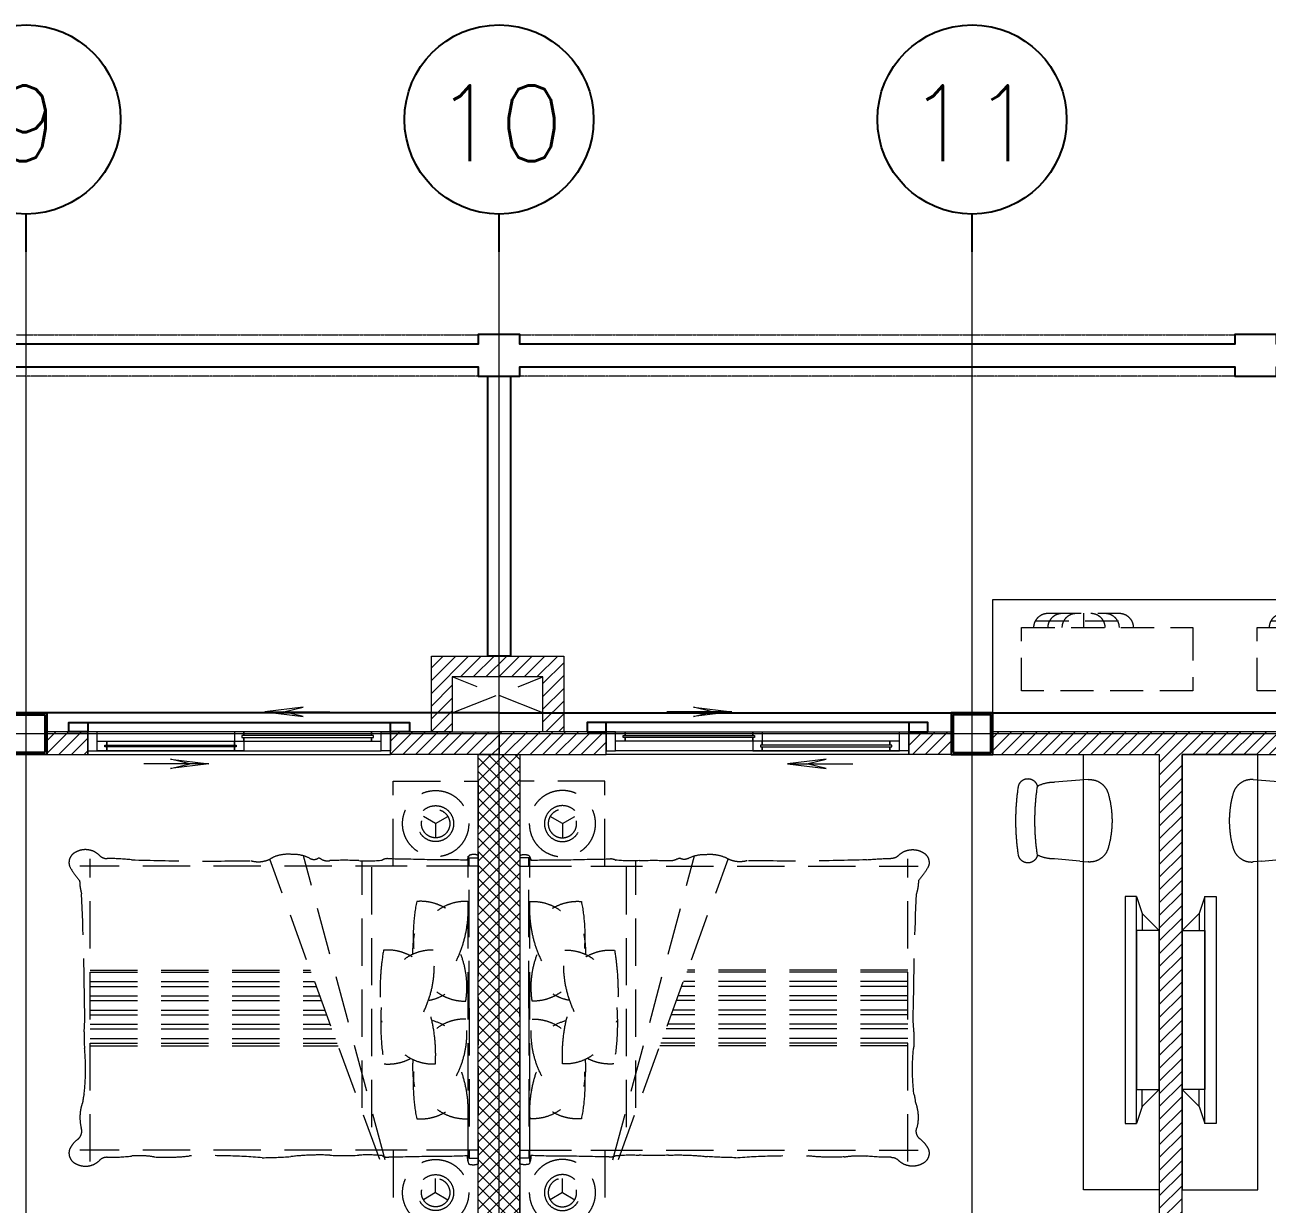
# Model space of a CAD drawing. Header units: millimetres. Extents: x 0 to 71617, y -15450 to 30894.
# Drawn here: x 42000 to 48567, y -542 to 5690 of the extents above; entities that cross this region are included whole.
import ezdxf
from ezdxf.enums import TextEntityAlignment as Align

# ---------------------------------------------------------------- set-up
doc = ezdxf.new("R2010")
doc.units = ezdxf.units.MM
for name, pattern in [('CENTER', [2, 1.25, -0.25, 0.25, -0.25]), ('CENTER2', [1.125, 0.75, -0.125, 0.125, -0.125]), ('HIDDEN', [0.375, 0.25, -0.125])]:
    doc.linetypes.add(name, pattern=pattern)
for name, color, linetype, lineweight in [('axis', 40, 'CENTER2', 5), ('Brick Wall Hatch', 254, 'Continuous', 5), ('DIM2', 4, 'Continuous', 5), ('Furniture', 36, 'Continuous', 5), ('Grid Line', 8, 'CENTER', 5), ('Hatch', 8, 'Continuous', 5), ('LINE-DETAIL-SAKURA', 2, 'Continuous', 30), ('Moulding', 7, 'Continuous', 15), ('Sanitary', 141, 'Continuous', 5), ('Wall Brick', 5, 'Continuous', 15), ('Window', 133, 'Continuous', 5)]:
    doc.layers.add(name, color=color, linetype=linetype, lineweight=lineweight)
for name, color, linetype in [('COL', 5, 'Continuous'), ('DIMS-BUBL-005', 5, 'Continuous'), ('DIMS-BUBL-008', 250, 'Continuous'), ('Wall', 7, 'Continuous')]:
    doc.layers.add(name, color=color, linetype=linetype)
doc.styles.add('SIMPLEX', font='simplex.shx')
pattern_1 = [(45, (-747547.1, -513433.095), (-33.6759605, 33.6759605), [])]

# ---------------------------------------------------------------- blocks, each defined once
blk = doc.blocks.new('FENCE-1ST')
at = {"layer": 'Hatch', "linetype": 'HIDDEN', "elevation": -7.9}
for points in [[(22110, 16009), (25890, 16009), (25890, 15959.6), (22110, 15959.6)], [(26110, 16009), (29890, 16009), (29890, 15959.6), (26110, 15959.6)], [(25890, 15789), (22110, 15789), (22110, 15839.6), (25890, 15839.6)], [(29890, 15789), (26110, 15789), (26110, 15839.6), (29890, 15839.6)]]:
    blk.add_lwpolyline(points, close=True, dxfattribs=at)
at = {"layer": 'Wall', "elevation": -7.9}
for points in [[(22110, 15839.6), (25890, 15839.6), (25890, 15789.6), (26110, 15789.6), (26110, 15839.6), (29890, 15839.6), (29890, 15789.6), (30110, 15789.6), (30110, 15839.6), (33890, 15839.6), (33890, 15789.6), (34110, 15789.6), (34110, 15839.6), (37890, 15839.6), (37890, 15789.6), (38110, 15789.6)], [(38110, 16009.6), (37890, 16009.6), (37890, 15959.6), (34110, 15959.6), (34110, 16009.6), (33890, 16009.6), (33890, 15959.6), (30110, 15959.6), (30110, 16009.6), (29890, 16009.6), (29890, 15959.6), (26110, 15959.6), (26110, 16009.6), (25890, 16009.6), (25890, 15959.6), (22110, 15959.6)]]:
    blk.add_lwpolyline(points, dxfattribs=at)
blk.add_lwpolyline([(25940, 15789.6), (26060, 15789.6), (26060, 14310), (25940, 14310)], close=True, dxfattribs=at)
blk = doc.blocks.new('AC')
at = {"layer": 'Sanitary', "linetype": 'HIDDEN', "ltscale": 700}
for p, q in [((765, 410), (390, 410)), ((577.5, 410), (577.5, 335)), ((831, 370.7), (324, 370.7))]:
    blk.add_line(p, q, dxfattribs=at)
blk.add_lwpolyline([(0, 335), (0, 0), (905, 0), (905, 335), (0, 335)], dxfattribs=at)
for centre, start, end in [((390, 335), 90, 180), ((465, 335), 90, 180), ((540, 335), 90, 180), ((615, 335), 0, 90), ((690, 335), 0, 90), ((765, 335), 0, 90)]:
    blk.add_arc(centre, 75, start, end, dxfattribs=at)
blk = doc.blocks.new('Col-1')
at = {"layer": 'COL'}
for points in [[(-10, -10), (210, -10), (210, 210), (-10, 210)], [(0, 0), (200, 0), (200, 200), (0, 200)]]:
    blk.add_lwpolyline(points, close=True, dxfattribs=at)
blk = doc.blocks.new('COL-1ST')
at = {"layer": 'COL', "xscale": -1}
blk.add_blockref('Col-1', (21600, 8700), dxfattribs=at)
at = {"layer": 'COL'}
blk.add_blockref('Col-1', (26400, 8700), dxfattribs=at)
blk = doc.blocks.new('AW2')
at = {"layer": 'Wall'}
for points in [[(0, 100), (-100, 100), (-100, 150), (0, 150)], [(1700, 100), (1600, 100), (1600, 150), (1700, 150)]]:
    blk.add_lwpolyline(points, close=True, dxfattribs=at)
blk.add_lwpolyline([(0, 150), (1600, 150)], dxfattribs=at)
at = {"layer": 'Wall Brick'}
blk.add_lwpolyline([(0, -20), (1600, -20), (1600, 100), (0, 100)], close=True, dxfattribs=at)
at = {"layer": 'Window', "color": 8, "elevation": -7.9}
blk.add_lwpolyline([(935.5, 205.9), (1138.6, 180.9), (1037.1, 205.9), (1138.6, 230.9), (935.5, 205.9), (1279.2, 205.9)], dxfattribs=at)
at = {"layer": 'Window'}
for points in [[(50, 0), (50, 100), (0, 100), (0, 0), (50, 0)], [(100, 30), (100, 50), (775, 50), (775, 30)], [(775, 20), (775, 0), (100, 0), (100, 20)], [(775, 30), (775, 50), (825, 50), (825, 0), (775, 0), (775, 20)]]:
    blk.add_lwpolyline(points, dxfattribs=at)
for points in [[(0, 0), (1550, 0), (1550, 100), (0, 100)], [(1600, 100), (1600, 0), (1550, 0), (1550, 100)], [(785, 20), (90, 20), (90, 30), (785, 30)]]:
    blk.add_lwpolyline(points, close=True, dxfattribs=at)
for points, elevation in [([(825, 80), (825, 100), (775, 100), (775, 50), (825, 50), (825, 70)], 7.9), ([(1500, 80), (1500, 100), (825, 100), (825, 80)], 7.9), ([(825, 70), (825, 50), (1500, 50), (1500, 70)], 7.9), ([(1500, 70), (1500, 50), (1550, 50), (1550, 100), (1500, 100), (1500, 80)], 7.9), ([(100, 20), (100, 0), (50, 0), (50, 50), (100, 50), (100, 30)], 0)]:
    blk.add_lwpolyline(points, dxfattribs=dict(at, elevation=elevation))
at = {"layer": 'Window', "elevation": 7.9}
blk.add_lwpolyline([(815, 70), (1510, 70), (1510, 80), (815, 80)], close=True, dxfattribs=at)
at = {"layer": 'Window', "color": 8}
blk.add_lwpolyline([(640.6, -69.2), (437.5, -94.2), (539.1, -69.2), (437.5, -44.2), (640.6, -69.2), (296.9, -69.2)], dxfattribs=at)
blk = doc.blocks.new('2D WALL-1ST')
at = {"layer": 'Brick Wall Hatch'}
h = blk.add_hatch(dxfattribs=at)
h.set_pattern_fill('LINE', color=256, scale=15, angle=45, style=0)
h.set_pattern_definition([(45, (-731554.792, -513433.096), (-33.6759605, 33.6759605), [])])
h.paths.add_polyline_path([(23642.3, 8810), (23642.3, 9210), (24342.3, 9210), (24342.3, 8810), (24232.3, 8810), (24232.3, 9100), (23752.3, 9100), (23752.3, 8810)])
h = blk.add_hatch(dxfattribs=at)
h.set_pattern_fill('LINE', color=256, scale=15, angle=45, style=0)
h.set_pattern_definition(pattern_1)
h.paths.add_polyline_path([(23426.2, 8690), (23426.2, 8810), (24000, 8810), (24000, 8690)])
h.paths.add_polyline_path([(21610, 8690), (21826.2, 8690), (21826.2, 8810), (21610, 8810)])
h.paths.add_polyline_path([(20600, 5290), (20300, 5290), (20300, 5410), (20390, 5410), (20390, 8690), (19650, 8690), (19650, 8810), (21390, 8810), (21390, 8690), (20510, 8690), (20510, 5410), (20600, 5410)])
h.paths.add_polyline_path([(16850, 8690), (16110, 8690), (16110, 8810), (16850, 8810)])
h.paths.add_polyline_path([(23890, 5410), (21500, 5410), (21500, 5290), (23890, 5290)])
h.paths.add_polyline_path([(19310, 5200), (19170, 5200), (19170, 5270), (18810, 5270), (18810, 5410), (19400, 5410), (19400, 5290), (19310, 5290)])
h.paths.add_polyline_path([(16110, 5410), (18590, 5410), (18590, 5270), (16110, 5270), (16110, 5290)])
h.paths.add_polyline_path([(18810, 2290), (18810, 2430), (19170, 2430), (19170, 3730), (17120, 3730), (17120, 3870), (19170, 3870), (19170, 4400), (19310, 4400), (19310, 2410), (19548.3, 2410), (19548.3, 2290)])
h.paths.add_polyline_path([(16070, 3540), (17120, 3540), (17120, 4060), (16070, 4060)])
h.paths.add_polyline_path([(16070, 3920), (16070, 3680), (16980, 3680), (16980, 3920)], flags=17)
h.paths.add_polyline_path([(18590, 2190), (18050, 2190), (18050, 2330), (18590, 2330)])
h.paths.add_polyline_path([(17250, 2190), (16000, 2190), (16000, 2330), (17250, 2330)])
h.paths.add_polyline_path([(23890, 2290), (20448.3, 2290), (20448.3, 2410), (23890, 2410)])
h = blk.add_hatch(dxfattribs=at)
h.set_pattern_fill('LINE', color=256, scale=15, angle=45, style=0)
h.set_pattern_definition(pattern_1)
h.paths.add_polyline_path([(24566.2, 8690), (24566.2, 8810), (24000, 8810), (24000, 8690)])
h.paths.add_polyline_path([(26390, 8690), (26166.2, 8690), (26166.2, 8810), (26390, 8810)])
h.paths.add_polyline_path([(27400, 5290), (27700, 5290), (27700, 5410), (27610, 5410), (27610, 8690), (28350, 8690), (28350, 8810), (26610, 8810), (26610, 8690), (27490, 8690), (27490, 5410), (27400, 5410)])
h.paths.add_polyline_path([(31150, 8690), (31890, 8690), (31890, 8810), (31150, 8810)])
h.paths.add_polyline_path([(24110, 5410), (26500, 5410), (26500, 5290), (24110, 5290)])
h.paths.add_polyline_path([(28690, 5200), (28830, 5200), (28830, 5270), (29190, 5270), (29190, 5410), (28600, 5410), (28600, 5290), (28690, 5290)])
h.paths.add_polyline_path([(31890, 5410), (29410, 5410), (29410, 5270), (31890, 5270), (31890, 5290)])
h.paths.add_polyline_path([(29190, 2290), (29190, 2430), (28830, 2430), (28830, 3730), (30880, 3730), (30880, 3870), (28830, 3870), (28830, 4400), (28690, 4400), (28690, 2410), (28451.7, 2410), (28451.7, 2290)])
h.paths.add_polyline_path([(31930, 3540), (30880, 3540), (30880, 4060), (31930, 4060)])
h.paths.add_polyline_path([(31930, 3920), (31930, 3680), (31020, 3680), (31020, 3920)], flags=17)
h.paths.add_polyline_path([(29410, 2190), (29950, 2190), (29950, 2330), (29410, 2330)])
h.paths.add_polyline_path([(30750, 2190), (32000, 2190), (32000, 2330), (30750, 2330)])
h.paths.add_polyline_path([(24110, 2290), (27551.7, 2290), (27551.7, 2410), (24110, 2410)])
at = {"layer": 'Hatch'}
h = blk.add_hatch(dxfattribs=at)
h.set_pattern_fill('NET', color=256, scale=400, angle=135, style=0)
h.set_pattern_definition([(135, (-86110, -5210), (-35.35534, -35.35534), []), (225, (-86110, -5210), (35.35534, -35.35534), [])])
h.paths.add_polyline_path([(23890, 8690), (24110, 8690), (24110, 5410), (23890, 5410)])
h.paths.add_polyline_path([(23890, 2410), (24110, 2410), (24110, 5190), (23890, 5190)])
h.paths.add_polyline_path([(23890, -1090), (24110, -1090), (24110, 2190), (23890, 2190)])
h.paths.add_polyline_path([(23890, -1610), (24110, -1610), (24110, -1310), (23890, -1310)])
at = {"layer": 'Grid Line', "linetype": 'HIDDEN', "ltscale": 1000}
for points in [[(23752.3, 8910), (24232.3, 9100)], [(24232.3, 8910), (23752.3, 9100)]]:
    blk.add_lwpolyline(points, dxfattribs=at)
at = {"layer": 'Wall'}
for points in [[(23890, 8910), (16110, 8910)], [(24000, 8910), (23890, 8910)], [(24110, 8910), (31890, 8910)]]:
    blk.add_lwpolyline(points, dxfattribs=at)
at = {"layer": 'Wall Brick'}
blk.add_lwpolyline([(26610, 8910), (26610, 9510), (30310, 9510), (30310, 8910)], dxfattribs=at)
for points in [[(23642.3, 8810), (23642.3, 9210), (24342.3, 9210), (24342.3, 8810), (24232.3, 8810), (24232.3, 9100), (23752.3, 9100), (23752.3, 8810)], [(21610, 8690), (21826.2, 8690), (21826.2, 8810), (21610, 8810)], [(23426.2, 8690), (23426.2, 8810), (24000, 8810), (24000, 8690)], [(24566.2, 8690), (24566.2, 8810), (24000, 8810), (24000, 8690)], [(26390, 8690), (26166.2, 8690), (26166.2, 8810), (26390, 8810)], [(27400, 5290), (27700, 5290), (27700, 5410), (27610, 5410), (27610, 8690), (28350, 8690), (28350, 8810), (26610, 8810), (26610, 8690), (27490, 8690), (27490, 5410), (27400, 5410)], [(23890, 8690), (24110, 8690), (24110, 5410), (23890, 5410)]]:
    blk.add_lwpolyline(points, close=True, dxfattribs=at)
blk.add_blockref('AW2', (21826.2, 8710), dxfattribs=at)
at = {"layer": 'Wall Brick', "xscale": -1}
blk.add_blockref('AW2', (26166.2, 8710), dxfattribs=at)
blk = doc.blocks.new('12D')
at = {"layer": 'Furniture', "linetype": 'HIDDEN'}
for p, q in [((-0.225, 0.975, 0), (-0.29, 1.0125, 0)), ((-0.225, 0.975, 0), (-0.16, 1.0125, 0)), ((-0.225, 0.975, 0), (-0.225, 0.9, 0)), ((-2.0504, -0.81), (-2.0504, 0.789)), ((-0.4918, -0.8011), (-0.9235, 0.8048)), ((-0.0534, -0.81), (-0.0534, 0.8023)), ((-0.0234, 0.75), (-2.1051, 0.75)), ((-0.5208, -0.8007), (-1.1011, 0.7878)), ((-0.6138, -0.5272), (-0.6138, 0.7785)), ((-0.563, -0.6296), (-0.563, 0.752)), ((-2.0504, 0.19, 0), (-0.8827, 0.19, 0)), ((-2.0504, 0.14, 0), (-0.8645, 0.14, 0)), ((-2.0504, 0.115, 0), (-0.8553, 0.115, 0)), ((-2.0504, 0.065, 0), (-0.8371, 0.065, 0)), ((-2.0504, 0.04, 0), (-0.8279, 0.04, 0)), ((-2.0504, -0.01, 0), (-0.8097, -0.01, 0)), ((-2.0504, -0.035, 0), (-0.8005, -0.035, 0)), ((-2.0504, -0.085, 0), (-0.7823, -0.085, 0)), ((-2.0504, -0.11, 0), (-0.7731, -0.11, 0)), ((-2.0504, -0.16, 0), (-0.7549, -0.16, 0)), ((-2.0504, -0.185, 0), (-0.7457, -0.185, 0)), ((-0.0234, -0.75), (-2.1051, -0.75)), ((-0.225, -0.975, 0), (-0.225, -0.9, 0)), ((-0.225, -0.975, 0), (-0.29, -1.0125, 0)), ((-0.225, -0.975, 0), (-0.16, -1.0125, 0))]:
    blk.add_line(p, q, dxfattribs=at)
at = {"layer": 'Furniture', "linetype": 'HIDDEN', "elevation": 0}
for points in [[(-0.45, 0.75), (-0.45, 1.2), (0, 1.2), (0, 0.75)], [(-0.45, -0.75), (-0.45, -1.2), (0, -1.2), (0, -0.75)]]:
    blk.add_lwpolyline(points, close=True, dxfattribs=at)
at = {"layer": 'Furniture', "linetype": 'HIDDEN'}
for points in [[(-2.1067, 0.6738, -0.059671), (-2.1604, 0.7503, -0.37589), (-2.1271, 0.8245, -0.329446), (-2.0023, 0.8075, 0.211134), (-1.9613, 0.7906, -0.026504), (-1.8327, 0.7839, 0.012553), (-1.2018, 0.7792, 0.224147), (-1.0857, 0.7967, -0.12481), (-0.9858, 0.8122, -0.129887), (-0.8898, 0.7915, 0.290552), (-0.846, 0.7926, -0.141011), (-0.8294, 0.787, 0.180615), (-0.7851, 0.7793, -0.025508), (-0.6309, 0.7793, 0.038458), (-0.5072, 0.7818, -0.214987), (-0.4701, 0.7885, -0.00267), (-0.2416, 0.7837, -0.015571), (-0.0586, 0.7812, -0.098699), (-0.0477, 0.8068, -0.222522), (0, 0.8068), (0, -0.8229, -0.171621), (-0.0496, -0.824, -0.102495), (-0.0586, -0.7791, -0.015571), (-0.2416, -0.7816, -0.00267), (-0.4701, -0.7864, -0.214987), (-0.5072, -0.7797, 0.038458), (-0.6309, -0.7772, -0.025508), (-0.7851, -0.7772, 0.039412), (-0.9911, -0.7849, -0.016498), (-1.1411, -0.7905, 0.026482), (-1.5259, -0.7811, -0.045388), (-1.7145, -0.7864, 0.066965), (-1.8327, -0.7818, -0.026504), (-1.9613, -0.7885, 0.211134), (-2.0023, -0.8054, -0.329446), (-2.1271, -0.8224, -0.37589), (-2.1604, -0.7482, -0.123892), (-2.119, -0.6948, 0.342539), (-2.0986, -0.6323)], [(-2.0986, -0.6323, -0.152354), (-2.0902, -0.4956, -0.053528), (-2.0833, -0.4551, 0.055897), (-2.0809, -0.213, -0.026973), (-2.083, -0.1254, 0.036947), (-2.081, 0.0124, 0.008361), (-2.0961, 0.6041, -0.075106), (-2.1067, 0.6738)]]:
    blk.add_lwpolyline(points, format="xyb", dxfattribs=at)
for points in [[(-0.0477, 0), (-0.0477, 0.7936), (0, 0.7936), (0, 0)], [(-2.0504, 0.2), (-0.8864, 0.2)], [(-0.0477, 0), (-0.0477, -0.7936), (0, -0.7936), (0, 0)], [(-2.0504, -0.2), (-0.7402, -0.2)]]:
    blk.add_lwpolyline(points, dxfattribs=at)
for centre, radius in [((-0.225, 0.975, 0), 0.175), ((-0.225, 0.975, 0), 0.095), ((-0.225, 0.975, 0), 0.075), ((-0.225, -0.975, 0), 0.175), ((-0.225, -0.975, 0), 0.095), ((-0.225, -0.975, 0), 0.075)]:
    blk.add_circle(centre, radius, dxfattribs=at)
for centre, radius, start, end in [((0.5675, 0.3823), 0.9109, 168.52519, 184.24335), ((-0.3043, 0.3105), 0.2539, 58.94952, 94.7183), ((-0.0676, 0.316), 0.2479, 86.88607, 126.56279), ((-0.6758, 0.5223), 0.623, 334.065, 3.79855), ((0.133, 0.2989), 0.4798, 168.76055, 181.75388), ((-0.5516, 0.1102), 0.4917, 351.47271, 27.53799), ((0.8315, 0.0837), 1.3505, 170.51746, 186.69328), ((-0.4796, 0.0532), 0.2539, 58.94952, 94.71831), ((-0.2452, 0.0654), 0.2412, 88.13864, 127.09721), ((-0.8046, 0.2276), 0.5727, 334.51329, 7.91348), ((-1.0509, -0.2469), 0.826, 356.67503, 22.47929), ((-0.3075, 0.2905), 0.2539, 280.98969, 301.05048), ((-0.0731, 0.2783), 0.2412, 232.90279, 271.86136), ((0.7951, -0.0771), 1.3106, 176.46128, 189.56174), ((-0.0731, -0.2993), 0.2412, 88.13864, 127.09721), ((-0.5516, -0.1312), 0.4917, 332.46201, 8.52729), ((-0.3075, -0.3116), 0.2539, 58.94952, 74.59403), ((-0.2397, -0.0472), 0.2479, 233.43721, 273.11393), ((-0.4764, -0.0418), 0.2539, 265.2817, 298.0889), ((0.2128, -0.3124), 0.5596, 175.8162, 190.40516), ((-0.6758, -0.5433), 0.623, 356.20145, 25.935), ((0.5675, -0.4034), 0.9109, 175.75665, 191.47481), ((-0.3043, -0.3316), 0.2539, 265.2817, 301.05048), ((-0.0676, -0.337), 0.2479, 233.43721, 273.11393)]:
    blk.add_arc(centre, radius, start, end, dxfattribs=at)
blk = doc.blocks.new('A$C53EF435A')
at = {"layer": 'Furniture', "linetype": 'HIDDEN', "ltscale": 500}
for p, q in [((-0.2144, 0.1697), (-0.2046, 0.3048)), ((0.2137, 0.1697), (0.2017, 0.3048))]:
    blk.add_line(p, q, dxfattribs=at)
blk.add_lwpolyline([(0.2137, 0.1697), (0.2175, 0.1269, -0.358502), (0.1445, 0.0204, -0.141508), (-0.1445, 0.0204, -0.358502), (-0.2175, 0.1269), (-0.2144, 0.1697)], format="xyb", dxfattribs=at)
for centre, radius, start, end in [((-0.1718, 0.4445), 0.0508, 98.45547, 261.54453), ((0, -0.7112), 1.2192, 81.54453, 98.45547), ((0.1718, 0.4445), 0.0508, 278.45547, 81.54453), ((-0.0014, 0.3048), 0.2032, 153.61801, 180), ((0, -0.8117), 1.2192, 81.54453, 98.45547), ((-0.0014, 0.3048), 0.2032, 0, 26.21221)]:
    blk.add_arc(centre, radius, start, end, dxfattribs=at)
blk = doc.blocks.new('TV')
at = {"color": 0, "linetype": 'ByBlock', "lineweight": -2}
for p, q in [((-350, 0), (-425, -75)), ((350, 0), (425, -75)), ((-500, -100), (-425, -75)), ((425, -75), (500, -100))]:
    blk.add_line(p, q, dxfattribs=at)
for points in [[(-350, -100), (350, -100), (350, 0), (-350, 0)], [(-500, -150), (500, -150), (500, -100), (-500, -100)]]:
    blk.add_lwpolyline(points, close=True, dxfattribs=at)
for points in [[(-425, -75), (-350, -75)], [(425, -75), (350, -75)]]:
    blk.add_lwpolyline(points, dxfattribs=at)
blk = doc.blocks.new('FURNITURE-1ST')
at = {"layer": 'Furniture', "ltscale": 500, "elevation": 0.1}
for points in [[(27090, 8690), (27490, 8690), (27490, 6390), (27090, 6390)], [(28010, 8690), (27610, 8690), (27610, 6390), (28010, 6390)]]:
    blk.add_lwpolyline(points, close=True, dxfattribs=at)
at = {"layer": 'Furniture', "ltscale": 500, "yscale": 1000, "zscale": 1000}
for p, xscale in [((23890, 7350, 0.1), 1000), ((24110, 7350, 0.1), -1000)]:
    blk.add_blockref('12D', p, dxfattribs=dict(at, xscale=xscale))
at = {"layer": 'Furniture', "ltscale": 500}
for name, p, xscale, yscale, zscale, rotation in [('A$C53EF435A', (27240, 8340, 0.1), -1000, 1000, 1000, 90), ('A$C53EF435A', (27860, 8340, 0.1), 1000, 1000, 1000, 270), ('TV', (27490, 7340, 0.1), 1.200000000186265, 1.200000000186265, 1.200000000186265, 270), ('TV', (27610, 7340, 0.1), -1.200000000186265, 1.200000000186265, 1.200000000186265, 90)]:
    blk.add_blockref(name, p, dxfattribs=dict(at, xscale=xscale, yscale=yscale, zscale=zscale, rotation=rotation))
blk = doc.blocks.new('BUBBLE-V4')
at = {"layer": 'DIMS-BUBL-008'}
blk.add_line((0, -0.68), (0, -0.48), dxfattribs=at)
blk.add_circle((0, 0.02), 0.5, dxfattribs=at)
at = {"layer": 'DIMS-BUBL-005', "style": 'SIMPLEX'}
blk.add_attdef('-', text='', height=0.38, dxfattribs=at).set_placement((0, 0), align=Align.MIDDLE)
blk = doc.blocks.new('GRIDLINE-GF')
at = {"layer": 'axis'}
for p, q in [((18800, -6362.2, -0.1), (18800, 12546.8, 0.1)), ((21300, -6362.2, -0.1), (21300, 12546.8)), ((23800, -6362.2, -0.1), (23800, 12546.8, 0.1)), ((48410, 10000), (-4020, 10000))]:
    blk.add_line(p, q, dxfattribs=at)
at = {"layer": 'DIMS-BUBL-008'}
ref = blk.add_blockref('BUBBLE-V4', (18800, 13226.8), dxfattribs=dict(at, xscale=1000, yscale=1000, zscale=1000))
ref.add_attrib('-', '9', dxfattribs={"layer": 'DIMS-BUBL-005', "height": 400, "style": 'SIMPLEX'}).set_placement((18800, 13226.8), align=Align.MIDDLE)
ref = blk.add_blockref('BUBBLE-V4', (21300, 13226.8), dxfattribs=dict(at, xscale=1000, yscale=1000, zscale=1000))
ref.add_attrib('-', '10', dxfattribs={"layer": 'DIMS-BUBL-005', "height": 400, "style": 'SIMPLEX'}).set_placement((21300, 13226.8), align=Align.MIDDLE)
ref = blk.add_blockref('BUBBLE-V4', (23800, 13226.8), dxfattribs=dict(at, xscale=1000, yscale=1000, zscale=1000))
ref.add_attrib('-', '11', dxfattribs={"layer": 'DIMS-BUBL-005', "height": 400, "style": 'SIMPLEX'}).set_placement((23800, 13226.8), align=Align.MIDDLE)

msp = doc.modelspace()

# ---------------------------------------------------------------- linework, layer by layer
at = {"layer": 'Moulding', "elevation": 7.9}
msp.add_lwpolyline([(44148.9, 1953.9), (42116.5, 1953.9)], dxfattribs=at)
msp.add_lwpolyline([(44148.9, 1953.9), (42116.5, 1953.9)], dxfattribs=at)
at = {"layer": 'Wall', "elevation": 7.9}
msp.add_lwpolyline([(44506.5, 2053.9), (44616.5, 2053.9)], dxfattribs=at)

# ---------------------------------------------------------------- block references
at = {"layer": 'Defpoints', "color": 6}
msp.add_blockref('COL-1ST', (20506.5, -6856.1, 7.9), dxfattribs=at)
at = {"layer": 'DIM2'}
msp.add_blockref('GRIDLINE-GF', (23206.5, -8056.5, 7.9), dxfattribs=at)
at = {"layer": 'Furniture', "linetype": 'HIDDEN'}
msp.add_blockref('FURNITURE-1ST', (20506.5, -6856.1, 7.8), dxfattribs=at)
at = {"layer": 'LINE-DETAIL-SAKURA'}
msp.add_blockref('FENCE-1ST', (18506.5, -11956.1, 15.9), dxfattribs=at)
at = {"layer": 'Sanitary', "xscale": -1}
for p in [(48173.7, 2170.7, 7.9), (49419, 2170.7, 7.9)]:
    msp.add_blockref('AC', p, dxfattribs=at)
at = {"layer": 'Wall Brick'}
msp.add_blockref('2D WALL-1ST', (20506.5, -6856.1, 7.9), dxfattribs=at)

doc.saveas('drawing.dxf')
